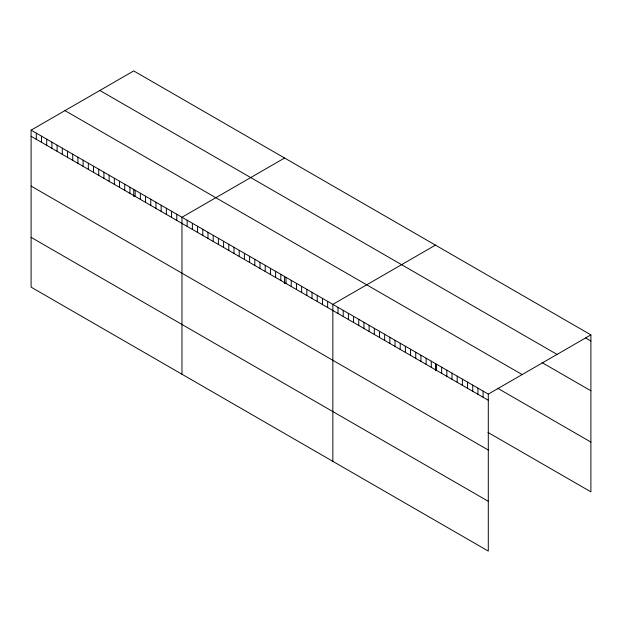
<?xml version="1.0" encoding="UTF-8"?>
<svg xmlns="http://www.w3.org/2000/svg" width="622" height="622" viewBox="0 0 622 622"><rect width="100%" height="100%" fill="white"/><g stroke="black" fill="none" stroke-linecap="round" stroke-linejoin="round"><path stroke-width="0.93" d="M31.1 130.154L488.293 394.115L488.293 551.084L31.1 287.131L31.1 130.154L133.707 70.916L590.9 334.869L590.9 491.846L488.013 432.446M284.581 158.019L181.974 217.257L181.974 374.234M435.454 245.122L332.848 304.368L332.848 461.337M488.293 394.115L590.9 334.869M585.722 338.034L590.9 341.027M99.847 90.462L557.04 354.423M542.042 362.595L590.9 390.795M64.96 110.607L522.153 374.561M497.631 388.229L590.9 442.079M31.1 136.304L488.293 400.265M31.1 186.079L488.293 450.04M31.1 237.355L488.293 501.316M483.115 391.121L483.115 397.271M477.929 388.128L477.929 394.286M472.751 385.135L472.751 391.292M467.565 382.141L467.565 388.299M462.387 379.156L462.387 385.306M457.201 376.162L457.201 382.32M452.023 373.169L452.023 379.327M446.845 370.176L446.845 376.333M441.659 367.19L441.659 373.34M436.481 364.197L436.481 370.347M435.454 363.388L435.454 370.766M431.295 361.203L431.295 367.361M426.117 358.21L426.117 364.368M420.931 355.224L420.931 361.374M415.753 352.231L415.753 358.381M410.574 349.237L410.574 355.395M405.388 346.244L405.388 352.402M400.21 343.258L400.21 349.408M395.024 340.265L395.024 346.415M389.846 337.272L389.846 343.43M384.66 334.278L384.66 340.436M379.482 331.285L379.482 337.443M374.304 328.299L374.304 334.449M369.118 325.306L369.118 331.464M363.94 322.313L363.94 328.47M358.754 319.319L358.754 325.477M353.576 316.334L353.576 322.484M348.39 313.34L348.39 319.498M343.212 310.347L343.212 316.505M338.026 307.354L338.026 313.511M327.646 301.359L327.646 307.517M322.445 298.358L322.445 304.516M317.243 295.357L317.243 301.507M312.034 292.348L312.034 298.506M306.833 289.347L306.833 295.504M301.631 286.345L301.631 292.495M296.43 283.337L296.43 289.494M291.228 280.335L291.228 286.493M286.027 277.334L286.027 283.484M284.581 276.285L284.581 283.655M280.825 274.325L280.825 280.483M275.624 271.324L275.624 277.482M270.414 268.323L270.414 274.473M265.213 265.314L265.213 271.472M260.012 262.313L260.012 268.471M254.81 259.312L254.81 265.462M249.609 256.303L249.609 262.461M244.407 253.302L244.407 259.46M239.206 250.301L239.206 256.451M233.996 247.292L233.996 253.449M228.795 244.29L228.795 250.448M223.593 241.289L223.593 247.439M218.392 238.288L218.392 244.438M213.19 235.279L213.19 241.437M207.989 232.278L207.989 238.428M202.788 229.277L202.788 235.427M197.578 226.268L197.578 232.426M192.377 223.267L192.377 229.417M187.175 220.266L187.175 226.416M176.772 214.256L176.772 220.413M171.571 211.255L171.571 217.405M166.369 208.246L166.369 214.403M161.16 205.244L161.16 211.402M155.959 202.243L155.959 208.393M150.757 199.234L150.757 205.392M145.556 196.233L145.556 202.391M140.354 193.232L140.354 199.382M135.153 190.223L135.153 196.381M133.707 189.181L133.707 196.552M129.951 187.222L129.951 193.38M124.742 184.221L124.742 190.371M119.541 181.212L119.541 187.37M114.339 178.211L114.339 184.369M109.138 175.21L109.138 181.36M103.936 172.201L103.936 178.358M98.735 169.2L98.735 175.357M93.533 166.198L93.533 172.348M88.332 163.189L88.332 169.347M83.123 160.188L83.123 166.346M77.921 157.187L77.921 163.337M72.72 154.178L72.72 160.336M67.518 151.177L67.518 157.335M62.317 148.176L62.317 154.326M57.115 145.167L57.115 151.325M51.914 142.166L51.914 148.324M46.704 139.165L46.704 145.315M41.503 136.164L41.503 142.314M36.301 133.155L36.301 139.312"/></g></svg>
